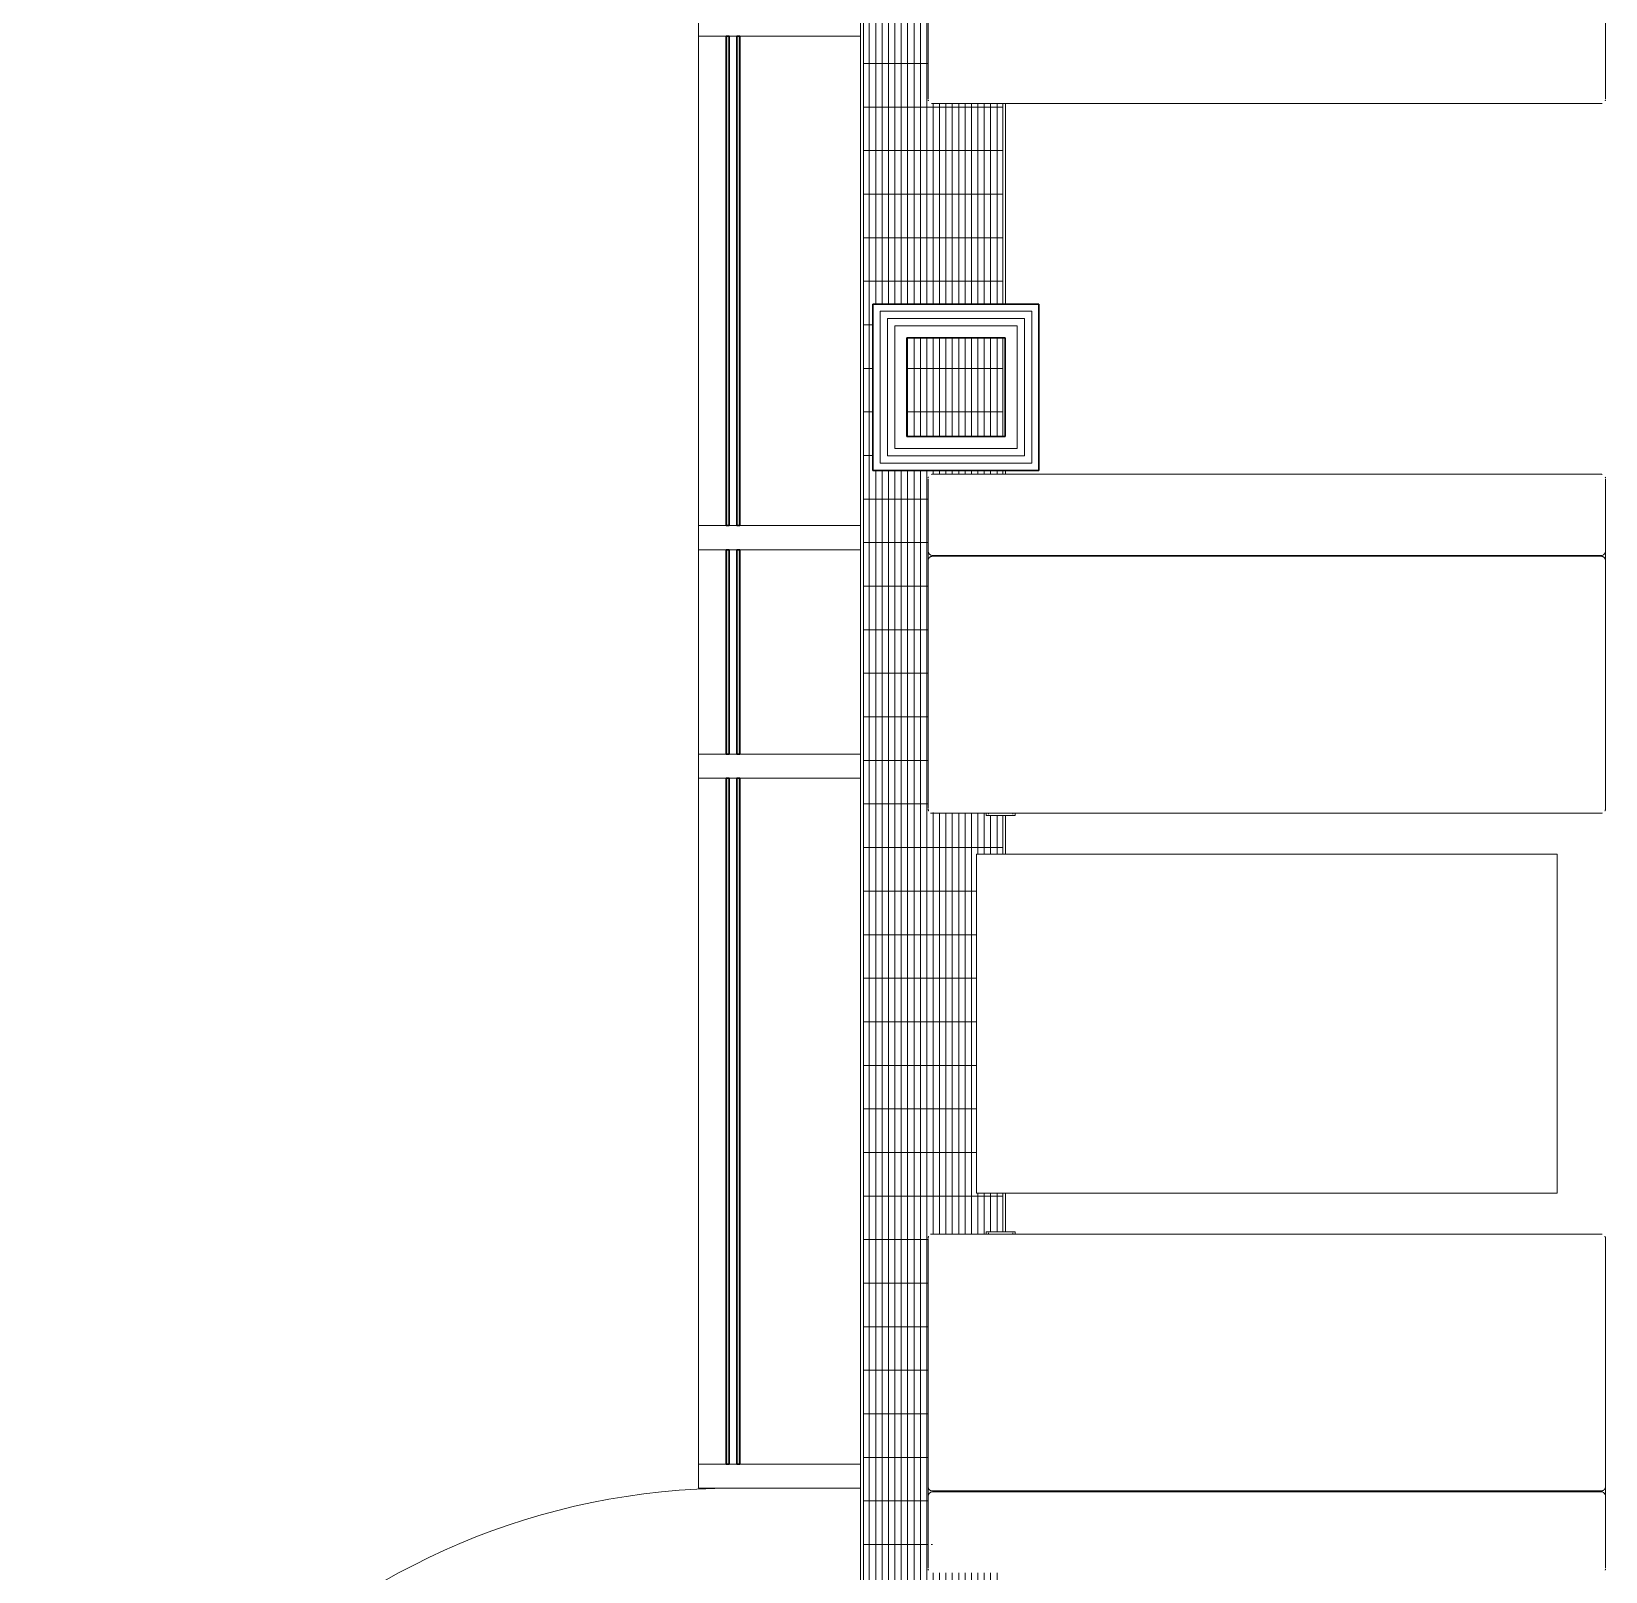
# Model space of a CAD drawing. Header units: millimetres. Extents: x 90978 to 295199, y -4084 to 97293.
# Drawn here: x 155140 to 158393, y 20916 to 24098 of the extents above; entities that cross this region are included whole.
import ezdxf

# ---------------------------------------------------------------- set-up
doc = ezdxf.new("R2010")
doc.units = ezdxf.units.MM
doc.header["$MEASUREMENT"] = 0
for name, color, linetype, lineweight in [('CSM-STL-XX-ZZ-M3-A-XXXX-00001_detached _19_04_21__rvt-1-Level 0$0$A-DOOR', 4, 'CONTINUOUS', 9), ('CSM-STL-XX-ZZ-M3-A-XXXX-00001_detached _19_04_21__rvt-1-Level 0$0$A-GENM', 7, 'CONTINUOUS', 9), ('CSM-STL-XX-ZZ-M3-A-XXXX-00001_detached _19_04_21__rvt-1-Level 0$0$A-GLAZ-CURT', 7, 'CONTINUOUS', 9), ('CSM-STL-XX-ZZ-M3-A-XXXX-00001_detached _19_04_21__rvt-1-Level 0$0$A-GLAZ-CWMG', 7, 'CONTINUOUS', 9), ('CSM-STL-XX-ZZ-M3-A-XXXX-00001_detached _19_04_21__rvt-1-Level 0$0$A-WALL', 7, 'CONTINUOUS', 9), ('CSM-STL-XX-ZZ-M3-A-XXXX-00001_detached _19_04_21__rvt-1-Level 0$0$I-WALL', 7, 'CONTINUOUS', 9), ('I-FURN', 8, 'CONTINUOUS', 9)]:
    doc.layers.add(name, color=color, linetype=linetype, lineweight=lineweight)

msp = doc.modelspace()

# ---------------------------------------------------------------- hatches: boundary and pattern name
at = {"layer": 'CSM-STL-XX-ZZ-M3-A-XXXX-00001_detached _19_04_21__rvt-1-Level 0$0$A-GENM'}
h = msp.add_hatch(dxfattribs=at)
h.set_pattern_fill('FP_27', color=256, angle=-90, style=0, pattern_type=2)
h.set_pattern_definition([(270, (157003.74, 23311.992), (13.2, 1e-14), []), (4e-14, (157003.74, 23311.99), (-6e-14, 90), [])])
h.paths.add_polyline_path([(156942.3, 13102.2), (156941.1, 13106.7), (156941.6, 13104.3)], flags=0)
h.paths.add_polyline_path([(156933.6, 13260.3), (156934.9, 13260.8), (156934.5, 13262.5)], flags=0)
h.paths.add_polyline_path([(156942.3, 13797.1), (156939.9, 13791.5), (156942.3, 13791.7), (156942.3, 13795.5)], flags=0)
h.paths.add_polyline_path([(156942.3, 14671.5), (156942.3, 14677.1), (156940, 14677.1), (156941.6, 14673.1)], flags=0)
h.paths.add_polyline_path([(156933.6, 15208.3), (156934.9, 15207.9), (156934.5, 15208.7)], flags=0)
h.paths.add_polyline_path([(156942.3, 15432.2), (156941.1, 15436.7), (156941.6, 15434.3)], flags=0)
h.paths.add_polyline_path([(156933.6, 15590.3), (156934.9, 15590.8), (156934.5, 15592.5)], flags=0)
h.paths.add_polyline_path([(156942.3, 16127.1), (156939.9, 16121.5), (156942.3, 16121.7), (156942.3, 16125.5)], flags=0)
h.paths.add_polyline_path([(156942.3, 17001.5), (156942.3, 17007.1), (156940, 17007.1), (156941.6, 17003.1)], flags=0)
h.paths.add_polyline_path([(156933.6, 17538.3), (156934.9, 17537.9), (156934.5, 17538.7)], flags=0)
h.paths.add_polyline_path([(156859.8, 12708.1), (157147.6, 12708.1), (157147.6, 13099.3), (156942.3, 13099.7), (156942.3, 13102.2), (156939.9, 13099.7), (156935.7, 13102.2), (156934.4, 13104.3), (156933.6, 13108.8), (156933.3, 13109.3), (156933.6, 13157.9), (156933.3, 13158.6), (156933.5, 13162.9), (156933.3, 13210.9), (156934.1, 13790.3), (156934.5, 13791.5), (156935, 13795.5), (156938.3, 13798.3), (156940.8, 13798.3), (156942.3, 13798.3), (156942.3, 13799.3), (157054.3, 13799.3), (157054.3, 13804.3), (157112.3, 13804.3), (157112.3, 13799.3), (157147.6, 13799.3), (157147.6, 13884.3), (157033.3, 13884.3), (157033.3, 14584.3), (157147.6, 14584.3), (157147.6, 14669.3), (157112.3, 14669.3), (157112.3, 14664.3), (157054.3, 14664.3), (157054.3, 14669.3), (156942.3, 14670.3), (156942.3, 14671.5), (156939.9, 14669.6), (156935.9, 14671.9), (156934.5, 14675), (156933.6, 14678.6), (156933.3, 14679.1), (156934.2, 15306.3), (156933.6, 15310.2), (156933.3, 15310.7), (156933.6, 15359.3), (156933.3, 15360), (156935.9, 15366.7), (156940, 15369), (156942.3, 15368.1), (156942.3, 15369.3), (157147.6, 15369.3), (157147.6, 15429.3), (156942.3, 15429.7), (156942.3, 15432.2), (156939.9, 15429.7), (156935.7, 15432.2), (156934.4, 15434.3), (156933.6, 15438.8), (156933.3, 15439.3), (156933.6, 15487.9), (156933.3, 15488.6), (156933.5, 15492.9), (156933.3, 15540.9), (156933.6, 16120), (156934.5, 16121.5), (156935, 16125.5), (156938.3, 16128.3), (156940.8, 16128.3), (156942.3, 16128.3), (156942.3, 16129.3), (157054.3, 16129.3), (157054.3, 16134.3), (157112.3, 16134.3), (157112.3, 16129.3), (157147.6, 16129.3), (157147.6, 16214.3), (157033.3, 16214.3), (157033.3, 16914.3), (157147.6, 16914.3), (157147.6, 16999.3), (157112.3, 16999.3), (157112.3, 16994.3), (157054.3, 16994.3), (157054.3, 16999.3), (156942.3, 17000.3), (156942.3, 17001.5), (156939.9, 16999.6), (156935.9, 17001.9), (156934.5, 17005), (156933.6, 17008.6), (156933.3, 17009.1), (156934.2, 17636.3), (156933.6, 17640.2), (156933.3, 17640.7), (156933.6, 17689.3), (156933.3, 17690), (156935.9, 17696.7), (156940, 17699), (156942.3, 17698.1), (156942.3, 17699.3), (157147.6, 17699.3), (157147.6, 17941.6), (156859.8, 17941.6), (156859.8, 12816.2)], flags=0)
h.paths.add_polyline_path([(156939.9, 13157.9), (156942.3, 13157.9), (156941.1, 13160.2)], flags=0)
h.paths.add_polyline_path([(156942.3, 13164.2), (156942.3, 13167), (156940.8, 13165.8), (156941.9, 13164.6)], flags=0)
h.paths.add_polyline_path([(156938.9, 13264.1), (156938.9, 13266.2), (156935.9, 13264.3), (156938.5, 13264.1)], flags=0)
h.paths.add_polyline_path([(156939.9, 15202), (156937.8, 15204.4), (156935.9, 15204.3), (156938.9, 15202.4)], flags=0)
h.paths.add_polyline_path([(156942.3, 15301.6), (156941.9, 15304), (156939.9, 15301.9)], flags=0)
h.paths.add_polyline_path([(156942.3, 15306.3), (156942.3, 15310.7), (156939.9, 15310.7), (156941.1, 15308.4)], flags=0)
h.paths.add_polyline_path([(156942.3, 15487.9), (156941.1, 15490.2), (156939.9, 15487.9)], flags=0)
h.paths.add_polyline_path([(156942.3, 15494.2), (156942.3, 15497), (156940.8, 15495.8), (156941.9, 15494.6)], flags=0)
h.paths.add_polyline_path([(156938.9, 15594.1), (156938.9, 15596.2), (156935.9, 15594.3), (156938.5, 15594.1)], flags=0)
h.paths.add_polyline_path([(156939.9, 17532), (156937.8, 17534.4), (156935.9, 17534.3), (156938.9, 17532.4)], flags=0)
h.paths.add_polyline_path([(156942.3, 17631.6), (156941.9, 17634), (156939.9, 17631.9)], flags=0)
h.paths.add_polyline_path([(156942.3, 17636.3), (156942.3, 17640.7), (156939.9, 17640.7), (156941.1, 17638.4)], flags=0)
h.paths.add_polyline_path([(156923.7, 18011.6), (157147.6, 18011.6), (157147.6, 18266.2), (156923.7, 18266.2)], flags=0)
h.paths.add_polyline_path([(157002.3, 20916.2), (157001.1, 20920.6), (157001.6, 20918.2)], flags=0)
h.paths.add_polyline_path([(156993.6, 21074.2), (156994.9, 21074.7), (156994.5, 21076.4)], flags=0)
h.paths.add_polyline_path([(157002.3, 21611), (156999.9, 21605.4), (157002.3, 21605.6), (157002.3, 21609.5)], flags=0)
h.paths.add_polyline_path([(157002.3, 22485.4), (157002.3, 22491), (157000, 22491), (157001.6, 22487)], flags=0)
h.paths.add_polyline_path([(156993.6, 23022.2), (156994.9, 23021.8), (156994.5, 23022.7)], flags=0)
h.paths.add_polyline_path([(157002.3, 23952.2), (157001.1, 23956.7), (157001.6, 23954.3)], flags=0)
h.paths.add_polyline_path([(156993.6, 24110.3), (156994.9, 24110.8), (156994.5, 24112.5)], flags=0)
h.paths.add_polyline_path([(157002.3, 24647.1), (156999.9, 24641.5), (157002.3, 24641.7), (157002.3, 24645.5)], flags=0)
h.paths.add_polyline_path([(157002.3, 25521.5), (157002.3, 25527.1), (157000, 25527.1), (157001.6, 25523.1)], flags=0)
h.paths.add_polyline_path([(156993.6, 26058.3), (156994.9, 26057.9), (156994.5, 26058.7)], flags=0)
h.paths.add_polyline_path([(156898.7, 18336.2), (157147.6, 18336.2), (157147.6, 20913.2), (157002.3, 20913.6), (157002.3, 20916.2), (156999.9, 20913.6), (156995.7, 20916.2), (156994.4, 20918.2), (156993.6, 20922.7), (156993.3, 20923.2), (156993.6, 20971.9), (156993.3, 20972.5), (156993.5, 20976.9), (156993.3, 21024.8), (156994.1, 21604.2), (156994.5, 21605.4), (156995, 21609.5), (156998.3, 21612.2), (157000.8, 21612.2), (157002.3, 21612.2), (157002.3, 21613.2), (157114.3, 21613.2), (157114.3, 21618.2), (157147.6, 21618.2), (157147.6, 21698.2), (157093.3, 21698.2), (157093.3, 22398.2), (157147.6, 22398.2), (157147.6, 22478.2), (157114.3, 22478.2), (157114.3, 22483.2), (157002.3, 22484.2), (157002.3, 22485.4), (156999.9, 22483.5), (156995.9, 22485.9), (156994.5, 22488.9), (156993.6, 22492.5), (156993.3, 22493), (156994.2, 23120.2), (156993.6, 23124.1), (156993.3, 23124.6), (156993.6, 23173.2), (156993.3, 23173.9), (156995.9, 23180.6), (157000, 23182.9), (157002.3, 23182), (157002.3, 23183.2), (157147.6, 23183.2), (157147.6, 23191.4), (156879.3, 23191.4), (156879.3, 23535), (157147.6, 23535), (157147.6, 23949.3), (157002.3, 23949.7), (157002.3, 23952.2), (156999.9, 23949.7), (156995.7, 23952.2), (156994.4, 23954.3), (156993.6, 23958.8), (156993.3, 23959.3), (156993.6, 24007.9), (156993.3, 24008.6), (156993.5, 24012.9), (156993.3, 24060.9), (156994.1, 24640.3), (156994.5, 24641.5), (156995, 24645.5), (156998.3, 24648.3), (157000.8, 24648.3), (157002.3, 24648.3), (157002.3, 24649.3), (157114.3, 24649.3), (157114.3, 24654.3), (157147.6, 24654.3), (157147.6, 24734.3), (157093.3, 24734.3), (157093.3, 25434.3), (157147.6, 25434.3), (157147.6, 25514.3), (157114.3, 25514.3), (157114.3, 25519.3), (157002.3, 25520.3), (157002.3, 25521.5), (156999.9, 25519.6), (156995.9, 25521.9), (156994.5, 25525), (156993.6, 25528.6), (156993.3, 25529.1), (156994.2, 26156.3), (156993.6, 26160.2), (156993.3, 26160.7), (156993.6, 26209.3), (156993.3, 26210), (156995.9, 26216.7), (157000, 26219), (157002.3, 26218.1), (157002.3, 26219.3), (157147.6, 26219.3), (157147.6, 26465.9), (156859.8, 26465.9), (156859.8, 18336.2), (156883.7, 18336.2)], flags=0)
h.paths.add_polyline_path([(157002.3, 20971.9), (157001.1, 20974.1), (156999.9, 20971.9)], flags=0)
h.paths.add_polyline_path([(157002.3, 20978.2), (157002.3, 20980.9), (157000.8, 20979.8), (157001.9, 20978.5)], flags=0)
h.paths.add_polyline_path([(156998.9, 21078), (156998.9, 21080.1), (156995.9, 21078.3), (156998.5, 21078)], flags=0)
h.paths.add_polyline_path([(156999.9, 23015.9), (156997.8, 23018.4), (156995.9, 23018.2), (156998.9, 23016.3)], flags=0)
h.paths.add_polyline_path([(157002.3, 23115.5), (157001.9, 23117.9), (156999.9, 23115.8)], flags=0)
h.paths.add_polyline_path([(157002.3, 23120.2), (157002.3, 23124.6), (156999.9, 23124.6), (157001.7, 23121.2)], flags=0)
h.paths.add_polyline_path([(156949.3, 23261.4), (157147.6, 23261.4), (157147.6, 23465), (156949.3, 23465), (156949.3, 23355.4)], flags=0)
h.paths.add_polyline_path([(156999.9, 24007.9), (157002.3, 24007.9), (157001.1, 24010.2)], flags=0)
h.paths.add_polyline_path([(157002.3, 24014.2), (157002.3, 24017), (157000.8, 24015.8), (157001.9, 24014.6)], flags=0)
h.paths.add_polyline_path([(156998.9, 24114.1), (156998.9, 24116.2), (156995.9, 24114.3), (156998.5, 24114.1)], flags=0)
h.paths.add_polyline_path([(156999.9, 26052), (156997.8, 26054.4), (156995.9, 26054.3), (156998.9, 26052.4)], flags=0)
h.paths.add_polyline_path([(157002.3, 26151.6), (157001.9, 26154), (156999.9, 26151.9)], flags=0)
h.paths.add_polyline_path([(157002.3, 26156.3), (157002.3, 26160.7), (156999.9, 26160.7), (157001.1, 26158.4)], flags=0)
h.paths.add_polyline_path([(156923.7, 26535.9), (157147.6, 26535.9), (157147.6, 26790.5), (156923.7, 26790.5), (156923.7, 26634.3)], flags=0)
h.paths.add_polyline_path([(156913.3, 30029.2), (156917.8, 30030.4), (156915.4, 30029.9)], flags=0)
h.paths.add_polyline_path([(156919.7, 31438.2), (156920.4, 31438.5), (156919.9, 31438.5)], flags=0)
h.paths.add_polyline_path([(156913.3, 32129.2), (156917.8, 32130.4), (156914.2, 32129.5)], flags=0)
h.paths.add_polyline_path([(156912.6, 32829.2), (156918.2, 32829.2), (156918.2, 32831.5), (156914.2, 32829.9)], flags=0)
h.paths.add_polyline_path([(156898.7, 26860.5), (157147.6, 26860.5), (157147.6, 28645.3), (157095.6, 28661.1), (157040, 28691.9), (156994.9, 28730.2), (156959.9, 28773.5), (156932.1, 28827.3), (156916.2, 28879.7), (156910.4, 28938.2), (156910.7, 30029.2), (156912.2, 30030.2), (156910.9, 30032), (156913.4, 30035.9), (156914.9, 30037), (156918.5, 30038.5), (156912.9, 30041), (156910.7, 30044.9), (156911.6, 30047.2), (156910.4, 30047.2), (156910.7, 31431.6), (156913.3, 31435.8), (156917.3, 31437.6), (156917.8, 31438.7), (156913, 31440.9), (156910.7, 31444.9), (156911.6, 31447.2), (156910.4, 31447.2), (156911.4, 32129.2), (156912.6, 32129.9), (156910.8, 32131.6), (156913.3, 32135.8), (156916.1, 32137.3), (156915.4, 32138.2), (156910.4, 32138.2), (156911.4, 32829.2), (156912.6, 32829.2), (156910.7, 32831.6), (156913, 32835.6), (156916.1, 32837), (156919.7, 32837.9), (156920.2, 32838.2), (157147.6, 32838.2), (157147.6, 33915.9), (156859.8, 33915.9), (156859.8, 26860.5), (156883.7, 26860.5)], flags=0)
h.paths.add_polyline_path([(156969.7, 30029.2), (156971, 30030.2), (156967.5, 30031.6), (156967.5, 30029.2)], flags=0)
h.paths.add_polyline_path([(156976.9, 30029.2), (156977.1, 30030.2), (156976.1, 30030.9), (156975.3, 30029.2), (156976.5, 30029.2)], flags=0)
h.paths.add_polyline_path([(157075.4, 30035.6), (157071.5, 30037.4), (157072.5, 30036.4), (157073.6, 30036.1)], flags=0)
h.paths.add_polyline_path([(157031.3, 30036.6), (157013.7, 30038.2), (157026.1, 30037.2), (157030.8, 30036.6)], flags=0)
h.paths.add_polyline_path([(157060.5, 30036.9), (157054.7, 30038.2), (157059.2, 30037.1), (157060.5, 30036.9)], flags=0)
h.paths.add_polyline_path([(156972.9, 30037), (156972.9, 30038.2), (156971.7, 30037.3)], flags=0)
h.paths.add_polyline_path([(157071.4, 31438.5), (157071.8, 31439.9), (157071, 31439.4)], flags=0)
h.paths.add_polyline_path([(156975.3, 31438.2), (156973.5, 31439.2), (156974, 31438.2)], flags=0)
h.paths.add_polyline_path([(157075.4, 31440.9), (157076.9, 31444.5), (157075.2, 31443.5)], flags=0)
h.paths.add_polyline_path([(156977.8, 31444.9), (156977, 31447.2), (156975.7, 31446.9), (156977, 31445.7)], flags=0)
h.paths.add_polyline_path([(156969, 31444.9), (156971.3, 31447.2), (156969, 31447.2)], flags=0)
h.paths.add_polyline_path([(156977, 32129.2), (156978.1, 32129.2), (156976.9, 32130.7), (156976.9, 32129.2)], flags=0)
h.paths.add_polyline_path([(156971.3, 32129.2), (156971.3, 32130.4), (156969, 32131.6), (156969, 32129.2)], flags=0)
h.paths.add_polyline_path([(157075.4, 32135.6), (157070.4, 32138.1), (157060.2, 32138.2), (157071.4, 32137.1), (157073.6, 32136.3)], flags=0)
h.paths.add_polyline_path([(156974, 32137), (156974, 32138), (156973.4, 32137.2)], flags=0)
at = {"layer": 'CSM-STL-XX-ZZ-M3-A-XXXX-00001_detached _19_04_21__rvt-1-Level 0$0$A-GLAZ-CURT'}
h = msp.add_hatch(color=256, dxfattribs=at)
h.paths.add_polyline_path([(156598.3, 23077.2), (156604.3, 23077.2), (156604.3, 24088.2), (156598.3, 24088.2), (156598.3, 23589.6)], flags=0)
h.paths.add_polyline_path([(156576.3, 23077.2), (156582.3, 23077.2), (156582.3, 24088.2), (156576.3, 24088.2), (156576.3, 23589.6)], flags=0)
h = msp.add_hatch(color=256, dxfattribs=at)
h.paths.add_polyline_path([(156604.3, 22605.2), (156604.3, 23027.2), (156598.3, 23027.2), (156598.3, 22605.2)], flags=0)
h.paths.add_polyline_path([(156582.3, 22605.2), (156582.3, 23027.2), (156576.3, 23027.2), (156576.3, 22605.2)], flags=0)
h = msp.add_hatch(color=256, dxfattribs=at)
h.paths.add_polyline_path([(156598.3, 21138.2), (156604.3, 21138.2), (156604.3, 22555.2), (156598.3, 22555.2), (156598.3, 21716)], flags=0)
h.paths.add_polyline_path([(156576.3, 21138.2), (156582.3, 21138.2), (156582.3, 22555.2), (156576.3, 22555.2), (156576.3, 21716)], flags=0)

# ---------------------------------------------------------------- linework, layer by layer
at = {"layer": 'CSM-STL-XX-ZZ-M3-A-XXXX-00001_detached _19_04_21__rvt-1-Level 0$0$A-DOOR'}
msp.add_arc((156590.3, 19638.2), 1450, 90, 180, dxfattribs=at)
at = {"layer": 'CSM-STL-XX-ZZ-M3-A-XXXX-00001_detached _19_04_21__rvt-1-Level 0$0$A-GENM'}
for p, q in [((156859.8, 26465.9), (156859.8, 18336.2)), ((157147.6, 23535), (157147.6, 23949.3)), ((157153.6, 23949.3), (157153.6, 23535)), ((157147.6, 23261.4), (157147.6, 23465)), ((157147.6, 23183.2), (157147.6, 23191.4)), ((157153.6, 23191.4), (157153.6, 23183.2)), ((157147.6, 22398.2), (157147.6, 22478.2)), ((157153.6, 22478.2), (157153.6, 22398.2)), ((157147.6, 21618.2), (157147.6, 21698.2)), ((157153.6, 21698.2), (157153.6, 21618.2)), ((156853.8, 19638.2), (156853.8, 21088.2))]:
    msp.add_line(p, q, dxfattribs=at)
at = {"layer": 'CSM-STL-XX-ZZ-M3-A-XXXX-00001_detached _19_04_21__rvt-1-Level 0$0$A-GLAZ-CURT', "lineweight": 30}
for p, q in [((156576.3, 24088.2), (156576.3, 23077.2)), ((156582.3, 24088.2), (156576.3, 24088.2)), ((156582.3, 23077.2), (156582.3, 24088.2)), ((156598.3, 24088.2), (156598.3, 23077.2)), ((156604.3, 24088.2), (156598.3, 24088.2)), ((156604.3, 23077.2), (156604.3, 24088.2)), ((156576.3, 23077.2), (156582.3, 23077.2)), ((156598.3, 23077.2), (156604.3, 23077.2)), ((156576.3, 23027.2), (156576.3, 22605.2)), ((156582.3, 23027.2), (156576.3, 23027.2)), ((156582.3, 22605.2), (156582.3, 23027.2)), ((156598.3, 23027.2), (156598.3, 22605.2)), ((156604.3, 23027.2), (156598.3, 23027.2)), ((156604.3, 22605.2), (156604.3, 23027.2)), ((156576.3, 22605.2), (156582.3, 22605.2)), ((156598.3, 22605.2), (156604.3, 22605.2)), ((156576.3, 22555.2), (156576.3, 21138.2)), ((156582.3, 22555.2), (156576.3, 22555.2)), ((156582.3, 21138.2), (156582.3, 22555.2)), ((156598.3, 22555.2), (156598.3, 21138.2)), ((156604.3, 22555.2), (156598.3, 22555.2)), ((156604.3, 21138.2), (156604.3, 22555.2)), ((156576.3, 21138.2), (156582.3, 21138.2)), ((156598.3, 21138.2), (156604.3, 21138.2))]:
    msp.add_line(p, q, dxfattribs=at)
at = {"layer": 'CSM-STL-XX-ZZ-M3-A-XXXX-00001_detached _19_04_21__rvt-1-Level 0$0$A-GLAZ-CWMG', "lineweight": 20, "extrusion": (0, 0, -1)}
for p, q in [((156518.8, 24138.2), (156518.8, 24088.2)), ((156853.8, 24088.2), (156853.8, 24138.2)), ((156518.8, 24088.2), (156853.8, 24088.2)), ((156518.8, 23077.2), (156518.8, 23027.2)), ((156853.8, 23077.2), (156518.8, 23077.2)), ((156853.8, 23027.2), (156853.8, 23077.2)), ((156518.8, 23027.2), (156853.8, 23027.2)), ((156518.8, 22605.2), (156518.8, 22555.2)), ((156853.8, 22605.2), (156518.8, 22605.2)), ((156853.8, 22555.2), (156853.8, 22605.2)), ((156518.8, 22555.2), (156853.8, 22555.2)), ((156518.8, 21138.2), (156518.8, 21088.2)), ((156853.8, 21138.2), (156518.8, 21138.2)), ((156853.8, 21088.2), (156853.8, 21138.2)), ((156518.8, 21088.2), (156853.8, 21088.2))]:
    msp.add_line(p, q, dxfattribs=at)
at = {"layer": 'CSM-STL-XX-ZZ-M3-A-XXXX-00001_detached _19_04_21__rvt-1-Level 0$0$A-GLAZ-CWMG'}
for p, q in [((156518.8, 23077.2), (156518.8, 24088.2)), ((156853.8, 23077.2), (156853.8, 24088.2)), ((156518.8, 22605.2), (156518.8, 23027.2)), ((156853.8, 22605.2), (156853.8, 23027.2)), ((156518.8, 21138.2), (156518.8, 22555.2)), ((156853.8, 21138.2), (156853.8, 22555.2))]:
    msp.add_line(p, q, dxfattribs=at)
at = {"layer": 'CSM-STL-XX-ZZ-M3-A-XXXX-00001_detached _19_04_21__rvt-1-Level 0$0$A-WALL'}
for p, q in [((156894.3, 23206.4), (156894.3, 23520)), ((156894.3, 23520), (156909.3, 23520)), ((156909.3, 23520), (156949.3, 23520)), ((157207.4, 23520), (156949.3, 23520)), ((157207.4, 23520), (157207.4, 23505)), ((156909.3, 23221.4), (156909.3, 23505)), ((156909.3, 23505), (156924.3, 23505)), ((156924.3, 23505), (156949.3, 23505)), ((156924.3, 23236.4), (156924.3, 23490)), ((156924.3, 23490), (156949.3, 23490)), ((157192.4, 23505), (156949.3, 23505)), ((157177.4, 23490), (156949.3, 23490)), ((157177.4, 23490), (157177.4, 23465)), ((157192.4, 23505), (157192.4, 23490)), ((157192.4, 23490), (157192.4, 23465)), ((157207.4, 23505), (157207.4, 23465)), ((157177.4, 23236.4), (157177.4, 23465)), ((157192.4, 23221.4), (157192.4, 23465)), ((157207.4, 23206.4), (157207.4, 23465)), ((156949.3, 23236.4), (156924.3, 23236.4)), ((157152.4, 23236.4), (156949.3, 23236.4)), ((157177.4, 23236.4), (157152.4, 23236.4)), ((156909.3, 23206.4), (156894.3, 23206.4)), ((156924.3, 23221.4), (156909.3, 23221.4)), ((156949.3, 23206.4), (156909.3, 23206.4)), ((156949.3, 23221.4), (156924.3, 23221.4)), ((157152.4, 23221.4), (156949.3, 23221.4)), ((157152.4, 23206.4), (156949.3, 23206.4)), ((157177.4, 23221.4), (157152.4, 23221.4)), ((157192.4, 23206.4), (157152.4, 23206.4)), ((157192.4, 23221.4), (157177.4, 23221.4)), ((157207.4, 23206.4), (157192.4, 23206.4))]:
    msp.add_line(p, q, dxfattribs=at)
at = {"layer": 'CSM-STL-XX-ZZ-M3-A-XXXX-00001_detached _19_04_21__rvt-1-Level 0$0$I-WALL', "lineweight": 30}
for p, q in [((156879.3, 23535), (156879.3, 23191.4)), ((156894.3, 23535), (156879.3, 23535)), ((156949.3, 23535), (156894.3, 23535)), ((157222.4, 23535), (156949.3, 23535)), ((157222.4, 23520), (157222.4, 23535)), ((157222.4, 23465), (157222.4, 23520)), ((156949.3, 23261.4), (156949.3, 23465)), ((156949.3, 23465), (157152.4, 23465)), ((157152.4, 23465), (157152.4, 23261.4)), ((157222.4, 23191.4), (157222.4, 23465)), ((157152.4, 23261.4), (156949.3, 23261.4)), ((156879.3, 23191.4), (156894.3, 23191.4)), ((156894.3, 23191.4), (156949.3, 23191.4)), ((156949.3, 23191.4), (157152.4, 23191.4)), ((157152.4, 23191.4), (157207.4, 23191.4)), ((157207.4, 23191.4), (157222.4, 23191.4))]:
    msp.add_line(p, q, dxfattribs=at)
at = {"layer": 'I-FURN'}
for p, q in [((156993.3, 23959.3), (156993.3, 24239.3)), ((158393.3, 23959.3), (158393.3, 24239.3)), ((156993.3, 24007.9), (156993.3, 23959.3)), ((158393.3, 23959.3), (158393.3, 24007.9)), ((156993.4, 23956.8), (156993.4, 23957.1)), ((156993.5, 23956.4), (156993.4, 23956.8)), ((156993.6, 23956.1), (156993.5, 23956.4)), ((156993.7, 23955.7), (156993.6, 23956.1)), ((156993.8, 23955.4), (156993.7, 23955.7)), ((156993.9, 23955), (156993.8, 23955.4)), ((157000.5, 23949.5), (157000.1, 23949.6)), ((157000.8, 23949.4), (157000.5, 23949.5)), ((157001.2, 23949.4), (157000.8, 23949.4)), ((157001.6, 23949.3), (157001.2, 23949.4)), ((157001.9, 23949.3), (157001.6, 23949.3)), ((157002.3, 23949.3), (157001.9, 23949.3)), ((157002.3, 23949.3), (158384.3, 23949.3)), ((158384.7, 23949.3), (158384.4, 23949.3)), ((158385.1, 23949.3), (158384.7, 23949.3)), ((158385.4, 23949.4), (158385.1, 23949.3)), ((158385.8, 23949.4), (158385.4, 23949.4)), ((158386.2, 23949.5), (158385.8, 23949.4)), ((158386.5, 23949.6), (158386.2, 23949.5)), ((158392.8, 23955.5), (158392.7, 23955.1)), ((158392.9, 23955.8), (158392.8, 23955.5)), ((158393, 23956.2), (158392.9, 23955.8)), ((158393.1, 23956.5), (158393, 23956.2)), ((158393.2, 23956.9), (158393.1, 23956.5)), ((158393.2, 23957.2), (158393.2, 23956.9)), ((156993.3, 23175.3), (156993.4, 23175.7)), ((156993.3, 23173.2), (156993.3, 22893.2)), ((156993.3, 23173.2), (156993.3, 23124.6)), ((156993.4, 23175.7), (156993.5, 23176)), ((156993.5, 23176.4), (156993.6, 23176.7)), ((156993.5, 23176), (156993.5, 23176.4)), ((156993.6, 23176.7), (156993.7, 23177.1)), ((156993.7, 23177.1), (156993.9, 23177.4)), ((157000, 23183), (157000.4, 23183)), ((157000.4, 23183), (157000.7, 23183.1)), ((157000.7, 23183.1), (157001.1, 23183.2)), ((157001.1, 23183.2), (157001.5, 23183.2)), ((157001.5, 23183.2), (157001.8, 23183.2)), ((157001.8, 23183.2), (157002.2, 23183.2)), ((158384.3, 23183.2), (157002.3, 23183.2)), ((158384.3, 23183.2), (158384.6, 23183.2)), ((158384.6, 23183.2), (158385, 23183.2)), ((158385, 23183.2), (158385.4, 23183.2)), ((158385.4, 23183.2), (158385.7, 23183.1)), ((158385.7, 23183.1), (158386.1, 23183.1)), ((158386.1, 23183.1), (158386.4, 23183)), ((158392.7, 23177.5), (158392.8, 23177.2)), ((158392.8, 23177.2), (158392.9, 23176.8)), ((158392.9, 23176.8), (158393, 23176.5)), ((158393, 23176.5), (158393.1, 23176.1)), ((158393.1, 23176.1), (158393.1, 23175.8)), ((158393.1, 23175.8), (158393.2, 23175.4)), ((158393.3, 23173.2), (158393.3, 22893.2)), ((158393.3, 23124.6), (158393.3, 23173.2)), ((156993.3, 23005.9), (156993.4, 23006.3)), ((156993.3, 23005.5), (156993.3, 23005.9)), ((156993.3, 23005.2), (156993.3, 23005.5)), ((156993.3, 23004.8), (156993.3, 23005.2)), ((156993.4, 23006.3), (156993.5, 23006.6)), ((156993.5, 23007), (156993.6, 23007.3)), ((156993.5, 23006.6), (156993.5, 23007)), ((156993.6, 23007.3), (156993.7, 23007.7)), ((156993.7, 23007.7), (156993.9, 23008)), ((156993.9, 23008), (156994, 23008.3)), ((156994, 23008.3), (156994.1, 23008.7)), ((156994.1, 23008.7), (156994.3, 23009)), ((156994.3, 23009), (156994.5, 23009.3)), ((156994.5, 23009.3), (156994.6, 23009.6)), ((156994.6, 23009.6), (156994.8, 23009.9)), ((156994.8, 23009.9), (156995.1, 23010.2)), ((156995.1, 23010.2), (156995.3, 23010.5)), ((156995.3, 23010.5), (156995.5, 23010.8)), ((156995.5, 23010.8), (156995.8, 23011)), ((156995.8, 23011), (156996, 23011.3)), ((156996, 23011.3), (156996.3, 23011.5)), ((156996.3, 23011.5), (156996.5, 23011.8)), ((156996.5, 23011.8), (156996.8, 23012)), ((156996.8, 23012), (156997.1, 23012.2)), ((156997.1, 23012.2), (156997.4, 23012.4)), ((156997.4, 23012.4), (156997.7, 23012.6)), ((156997.7, 23012.6), (156998, 23012.8)), ((156998, 23012.8), (156998.4, 23012.9)), ((156998.4, 23012.9), (156998.7, 23013.1)), ((156998.7, 23013.1), (156999, 23013.2)), ((156999, 23013.2), (156999.4, 23013.3)), ((156999.4, 23013.3), (156999.7, 23013.4)), ((156999.7, 23013.4), (157000, 23013.5)), ((157000, 23013.5), (157000.4, 23013.6)), ((157000.4, 23013.6), (157000.7, 23013.7)), ((157000.7, 23013.7), (157001.1, 23013.8)), ((157001.1, 23013.8), (157001.5, 23013.8)), ((157001.5, 23013.8), (157001.8, 23013.8)), ((157001.8, 23013.8), (157002.2, 23013.8)), ((157002.2, 23013.8), (157002.3, 23013.8)), ((158384.3, 23015.6), (157002.3, 23015.6)), ((158384.3, 23013.8), (157002.3, 23013.8)), ((158384.3, 23013.8), (158384.6, 23013.8)), ((158384.6, 23013.8), (158385, 23013.8)), ((158385, 23013.8), (158385.4, 23013.8)), ((158385.4, 23013.8), (158385.7, 23013.7)), ((158385.7, 23013.7), (158386.1, 23013.6)), ((158386.1, 23013.6), (158386.4, 23013.6)), ((158386.4, 23013.6), (158386.8, 23013.5)), ((158386.8, 23013.5), (158387.1, 23013.4)), ((158387.1, 23013.4), (158387.4, 23013.3)), ((158387.4, 23013.3), (158387.8, 23013.1)), ((158387.8, 23013.1), (158388.1, 23013)), ((158388.1, 23013), (158388.4, 23012.8)), ((158388.4, 23012.8), (158388.7, 23012.6)), ((158388.7, 23012.6), (158389.1, 23012.5)), ((158389.1, 23012.5), (158389.4, 23012.3)), ((158389.4, 23012.3), (158389.6, 23012)), ((158389.6, 23012), (158389.9, 23011.8)), ((158389.9, 23011.8), (158390.2, 23011.6)), ((158390.2, 23011.6), (158390.5, 23011.4)), ((158390.5, 23011.4), (158390.7, 23011.1)), ((158390.7, 23011.1), (158391, 23010.8)), ((158391, 23010.8), (158391.2, 23010.6)), ((158391.2, 23010.6), (158391.4, 23010.3)), ((158391.4, 23010.3), (158391.6, 23010)), ((158391.6, 23010), (158391.8, 23009.7)), ((158391.8, 23009.7), (158392, 23009.4)), ((158392, 23009.4), (158392.2, 23009.1)), ((158392.2, 23009.1), (158392.4, 23008.7)), ((158392.4, 23008.7), (158392.5, 23008.4)), ((158392.5, 23008.4), (158392.7, 23008.1)), ((158392.7, 23008.1), (158392.8, 23007.8)), ((158392.8, 23007.8), (158392.9, 23007.4)), ((158392.9, 23007.4), (158393, 23007.1)), ((158393, 23007.1), (158393.1, 23006.7)), ((158393.1, 23006.7), (158393.1, 23006.4)), ((158393.1, 23006.4), (158393.2, 23006)), ((158393.2, 23006), (158393.2, 23005.6)), ((158393.2, 23005.6), (158393.3, 23005.3)), ((158393.3, 23005.3), (158393.3, 23004.9)), ((158393.3, 23004.9), (158393.3, 23004.8)), ((156993.3, 22893.2), (156993.3, 22493.2)), ((158393.3, 22893.2), (158393.3, 22492.1)), ((156993.3, 22492.1), (156993.3, 22492.2)), ((156993.3, 22491.8), (156993.3, 22492.1)), ((156993.3, 22491.4), (156993.3, 22491.8)), ((156993.4, 22491.1), (156993.3, 22491.4)), ((156993.4, 22490.7), (156993.4, 22491.1)), ((156993.5, 22490.3), (156993.4, 22490.7)), ((156993.6, 22490), (156993.5, 22490.3)), ((156993.7, 22489.7), (156993.6, 22490)), ((156993.8, 22489.3), (156993.7, 22489.7)), ((156993.9, 22489), (156993.8, 22489.3)), ((156994, 22488.6), (156993.9, 22489)), ((156994.2, 22488.3), (156994, 22488.6)), ((156994.3, 22488), (156994.2, 22488.3)), ((156994.5, 22487.7), (156994.3, 22488)), ((156998.3, 22483.2), (158385.5, 22483.2)), ((157000.5, 22483.4), (157000.1, 22483.5)), ((157000.8, 22483.3), (157000.5, 22483.4)), ((157001.2, 22483.3), (157000.8, 22483.3)), ((157001.6, 22483.3), (157001.2, 22483.3)), ((157001.9, 22483.2), (157001.6, 22483.3)), ((157002.3, 22483.2), (157001.9, 22483.2)), ((157002.3, 22483.2), (158384.3, 22483.2)), ((157113.3, 22483.2), (157113.3, 22478.2)), ((157113.3, 22478.2), (157114.3, 22478.2)), ((157173.3, 22478.2), (157113.3, 22478.2)), ((157118.3, 22483.2), (157118.3, 22480.7)), ((157168.3, 22480.7), (157168.3, 22483.2)), ((157172.3, 22478.2), (157173.3, 22478.2)), ((157173.3, 22478.2), (157173.3, 22483.2)), ((158384.7, 22483.2), (158384.4, 22483.2)), ((158385.1, 22483.3), (158384.7, 22483.2)), ((158385.4, 22483.3), (158385.1, 22483.3)), ((158385.8, 22483.4), (158385.4, 22483.3)), ((158386.2, 22483.4), (158385.8, 22483.4)), ((158386.5, 22483.5), (158386.2, 22483.4)), ((158392.3, 22488.1), (158392.1, 22487.8)), ((158392.4, 22488.4), (158392.3, 22488.1)), ((158392.6, 22488.7), (158392.4, 22488.4)), ((158392.7, 22489.1), (158392.6, 22488.7)), ((158392.8, 22489.4), (158392.7, 22489.1)), ((158392.9, 22489.7), (158392.8, 22489.4)), ((158393, 22490.1), (158392.9, 22489.7)), ((158393.1, 22490.4), (158393, 22490.1)), ((158393.2, 22490.8), (158393.1, 22490.4)), ((158393.3, 22491.9), (158393.2, 22491.5)), ((158393.2, 22491.5), (158393.2, 22491.2)), ((158393.2, 22491.2), (158393.2, 22490.8)), ((158393.3, 22492.2), (158393.3, 22491.9)), ((158293.3, 22398.2), (157093.3, 22398.2)), ((157093.3, 22398.2), (157093.3, 21698.2)), ((158293.3, 21698.2), (158293.3, 22398.2)), ((157093.3, 21698.2), (158293.3, 21698.2)), ((156993.3, 21605.3), (156993.4, 21605.7)), ((156993.3, 21605), (156993.3, 21605.3)), ((156993.3, 21604.6), (156993.3, 21605)), ((156993.3, 21604.2), (156993.3, 21604.6)), ((156993.3, 21203.2), (156993.3, 21603.2)), ((156993.4, 21605.7), (156993.5, 21606)), ((156993.5, 21606.4), (156993.6, 21606.7)), ((156993.5, 21606), (156993.5, 21606.4)), ((156993.6, 21606.7), (156993.7, 21607.1)), ((156993.7, 21607.1), (156993.9, 21607.4)), ((156993.9, 21607.4), (156994, 21607.7)), ((156994, 21607.7), (156994.1, 21608.1)), ((156994.1, 21608.1), (156994.3, 21608.4)), ((156994.3, 21608.4), (156994.5, 21608.7)), ((156998.3, 21613.2), (158385.5, 21613.2)), ((157000, 21613), (157000.4, 21613)), ((157000.4, 21613), (157000.7, 21613.1)), ((157000.7, 21613.1), (157001.1, 21613.2)), ((157001.1, 21613.2), (157001.5, 21613.2)), ((157001.5, 21613.2), (157001.8, 21613.2)), ((157001.8, 21613.2), (157002.2, 21613.2)), ((158384.3, 21613.2), (157002.3, 21613.2)), ((157113.3, 21618.2), (157113.3, 21613.2)), ((157113.3, 21618.2), (157173.3, 21618.2)), ((157114.3, 21618.2), (157113.3, 21618.2)), ((157118.3, 21615.7), (157118.3, 21613.2)), ((157168.3, 21613.2), (157168.3, 21615.7)), ((157173.3, 21618.2), (157172.3, 21618.2)), ((157173.3, 21613.2), (157173.3, 21618.2)), ((158384.3, 21613.2), (158384.6, 21613.2)), ((158384.6, 21613.2), (158385, 21613.2)), ((158385, 21613.2), (158385.4, 21613.2)), ((158385.4, 21613.2), (158385.7, 21613.1)), ((158385.7, 21613.1), (158386.1, 21613.1)), ((158386.1, 21613.1), (158386.4, 21613)), ((158392, 21608.8), (158392.2, 21608.5)), ((158392.2, 21608.5), (158392.4, 21608.2)), ((158392.4, 21608.2), (158392.5, 21607.8)), ((158392.5, 21607.8), (158392.7, 21607.5)), ((158392.7, 21607.5), (158392.8, 21607.2)), ((158392.8, 21607.2), (158392.9, 21606.8)), ((158392.9, 21606.8), (158393, 21606.5)), ((158393, 21606.5), (158393.1, 21606.1)), ((158393.1, 21606.1), (158393.1, 21605.8)), ((158393.1, 21605.8), (158393.2, 21605.4)), ((158393.2, 21605.4), (158393.2, 21605)), ((158393.2, 21605), (158393.3, 21604.7)), ((158393.3, 21604.7), (158393.3, 21604.3)), ((158393.3, 21203.2), (158393.3, 21604.4)), ((158393.3, 21604.3), (158393.3, 21604.2)), ((156993.3, 20923.2), (156993.3, 21203.2)), ((158393.3, 20923.2), (158393.3, 21203.2)), ((156993.3, 21091.5), (156993.3, 21091.6)), ((156993.3, 21091.2), (156993.3, 21091.5)), ((156993.3, 21090.8), (156993.3, 21091.2)), ((156993.4, 21090.5), (156993.3, 21090.8)), ((156993.4, 21090.1), (156993.4, 21090.5)), ((156993.5, 21089.8), (156993.4, 21090.1)), ((156993.6, 21089.4), (156993.5, 21089.8)), ((156993.7, 21089.1), (156993.6, 21089.4)), ((156993.8, 21088.7), (156993.7, 21089.1)), ((156993.9, 21088.4), (156993.8, 21088.7)), ((156994, 21088), (156993.9, 21088.4)), ((156994.2, 21087.7), (156994, 21088)), ((156994.3, 21087.4), (156994.2, 21087.7)), ((156994.5, 21087.1), (156994.3, 21087.4)), ((156994.7, 21086.8), (156994.5, 21087.1)), ((156994.9, 21086.5), (156994.7, 21086.8)), ((156995.1, 21086.2), (156994.9, 21086.5)), ((156995.3, 21085.9), (156995.1, 21086.2)), ((156995.6, 21085.6), (156995.3, 21085.9)), ((156995.8, 21085.4), (156995.6, 21085.6)), ((156996.1, 21085.1), (156995.8, 21085.4)), ((156996.3, 21084.9), (156996.1, 21085.1)), ((156996.6, 21084.6), (156996.3, 21084.9)), ((156996.9, 21084.4), (156996.6, 21084.6)), ((156997.2, 21084.2), (156996.9, 21084.4)), ((156997.5, 21084), (156997.2, 21084.2)), ((156997.8, 21083.8), (156997.5, 21084)), ((156998.1, 21083.7), (156997.8, 21083.8)), ((156998.4, 21083.5), (156998.1, 21083.7)), ((156998.8, 21083.3), (156998.4, 21083.5)), ((156999.1, 21083.2), (156998.8, 21083.3)), ((156999.4, 21083.1), (156999.1, 21083.2)), ((156999.8, 21083), (156999.4, 21083.1)), ((157000.1, 21082.9), (156999.8, 21083)), ((157000.5, 21082.8), (157000.1, 21082.9)), ((157000.8, 21082.8), (157000.5, 21082.8)), ((157001.2, 21082.7), (157000.8, 21082.8)), ((157001.6, 21082.7), (157001.2, 21082.7)), ((157001.9, 21082.6), (157001.6, 21082.7)), ((157002.3, 21082.6), (157001.9, 21082.6)), ((157002.3, 21082.6), (158384.3, 21082.6)), ((157002.3, 21080.9), (158384.3, 21080.9)), ((158384.4, 21082.6), (158384.3, 21082.6)), ((158384.7, 21082.6), (158384.4, 21082.6)), ((158385.1, 21082.7), (158384.7, 21082.6)), ((158385.4, 21082.7), (158385.1, 21082.7)), ((158385.8, 21082.8), (158385.4, 21082.7)), ((158386.2, 21082.8), (158385.8, 21082.8)), ((158386.5, 21082.9), (158386.2, 21082.8)), ((158386.9, 21083), (158386.5, 21082.9)), ((158387.2, 21083.1), (158386.9, 21083)), ((158387.5, 21083.3), (158387.2, 21083.1)), ((158387.9, 21083.4), (158387.5, 21083.3)), ((158388.2, 21083.5), (158387.9, 21083.4)), ((158388.5, 21083.7), (158388.2, 21083.5)), ((158388.8, 21083.9), (158388.5, 21083.7)), ((158389.1, 21084.1), (158388.8, 21083.9)), ((158389.4, 21084.3), (158389.1, 21084.1)), ((158389.7, 21084.5), (158389.4, 21084.3)), ((158390, 21084.7), (158389.7, 21084.5)), ((158390.3, 21084.9), (158390, 21084.7)), ((158390.5, 21085.2), (158390.3, 21084.9)), ((158390.8, 21085.4), (158390.5, 21085.2)), ((158391, 21085.7), (158390.8, 21085.4)), ((158391.3, 21086), (158391, 21085.7)), ((158391.5, 21086.3), (158391.3, 21086)), ((158391.7, 21086.6), (158391.5, 21086.3)), ((158391.9, 21086.9), (158391.7, 21086.6)), ((158392.1, 21087.2), (158391.9, 21086.9)), ((158392.3, 21087.5), (158392.1, 21087.2)), ((158392.4, 21087.8), (158392.3, 21087.5)), ((158392.6, 21088.1), (158392.4, 21087.8)), ((158392.7, 21088.5), (158392.6, 21088.1)), ((158392.8, 21088.8), (158392.7, 21088.5)), ((158392.9, 21089.2), (158392.8, 21088.8)), ((158393, 21089.5), (158392.9, 21089.2)), ((158393.1, 21089.9), (158393, 21089.5)), ((158393.2, 21090.2), (158393.1, 21089.9)), ((158393.3, 21091.3), (158393.2, 21090.9)), ((158393.2, 21090.9), (158393.2, 21090.6)), ((158393.2, 21090.6), (158393.2, 21090.2)), ((158393.3, 21091.6), (158393.3, 21091.3)), ((156993.3, 20971.9), (156993.3, 20923.2)), ((158393.3, 20923.2), (158393.3, 20971.9)), ((156993.4, 20920.7), (156993.4, 20921.1)), ((156993.5, 20920.3), (156993.4, 20920.7)), ((156993.6, 20920), (156993.5, 20920.3)), ((156993.7, 20919.7), (156993.6, 20920)), ((156993.8, 20919.3), (156993.7, 20919.7)), ((156993.9, 20919), (156993.8, 20919.3)), ((158392.8, 20919.4), (158392.7, 20919.1)), ((158392.9, 20919.7), (158392.8, 20919.4)), ((158393, 20920.1), (158392.9, 20919.7)), ((158393.1, 20920.4), (158393, 20920.1)), ((158393.2, 20920.8), (158393.1, 20920.4)), ((158393.2, 20921.2), (158393.2, 20920.8))]:
    msp.add_line(p, q, dxfattribs=at)
for centre, major_axis, start_param, end_param in [((157002.3, 23024.5), (9, 0), 3.141593, 4.712389), ((158384.3, 23024.5), (-9, 0), 1.570797, 2.356225), ((158384.3, 23024.5), (9, 0), 5.497828, 5.759627), ((158384.3, 23024.5), (9, 0), 5.759635, 6.021436), ((158384.3, 23024.5), (9, 0), 6.021439, 6.283185), ((157002.3, 21071.9), (-9, 0), 4.712389, 6.283185), ((158384.3, 21071.9), (9, 0), 0.785368, 1.570796), ((158384.3, 21071.9), (9, 0), 0.523559, 0.785357), ((158384.3, 21071.9), (9, 0), 0.261749, 0.523551), ((158384.3, 21071.9), (-9, 0), 3.141593, 3.403339)]:
    msp.add_ellipse(centre, major_axis=major_axis, ratio=0.997091, start_param=start_param, end_param=end_param, dxfattribs=at)

doc.saveas('drawing.dxf')
